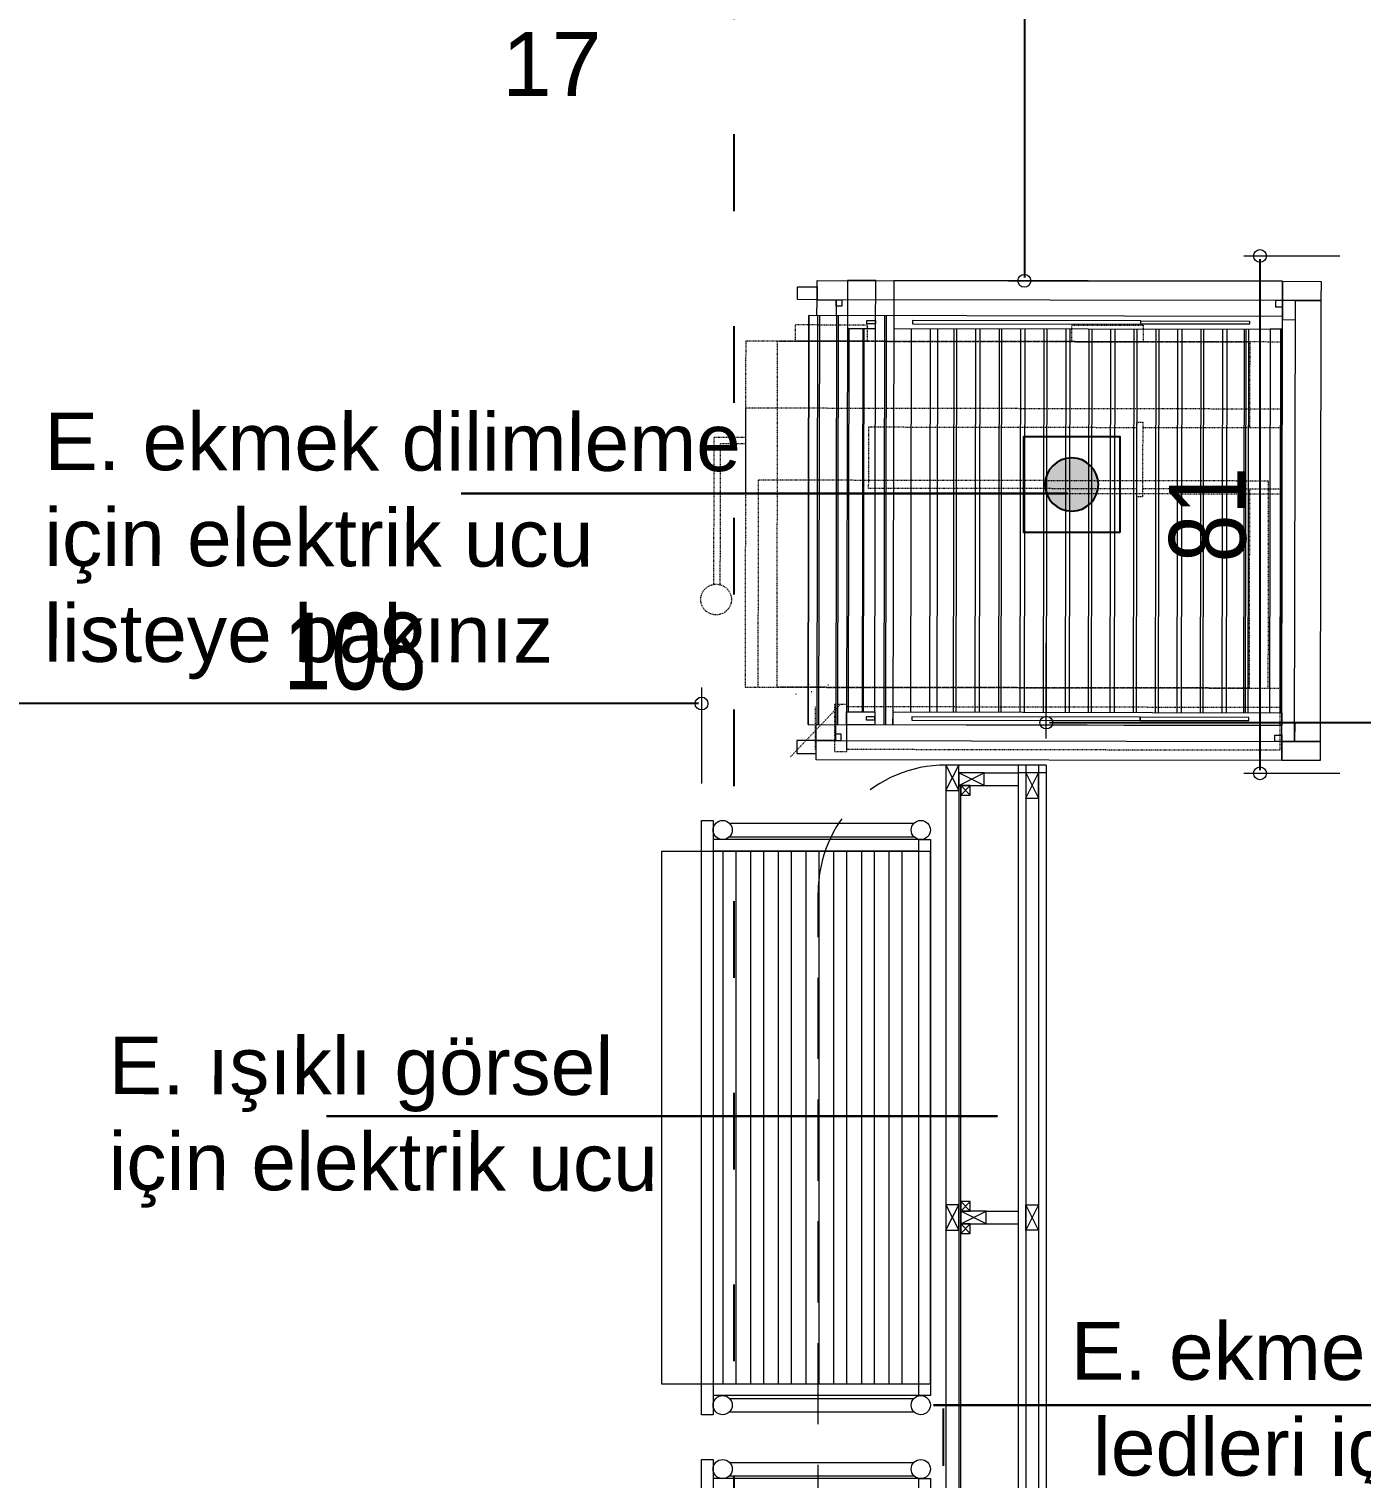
# Model space of a CAD drawing. Header units: millimetres. Extents: x 54215 to 67697, y 23496 to 56611.
# Drawn here: x 57368.1 to 57576.5, y 47074.7 to 47301.4 of the extents above; entities that cross this region are included whole.
import ezdxf

# ---------------------------------------------------------------- set-up
doc = ezdxf.new("R2010")
doc.units = ezdxf.units.MM
for name, pattern in [('ACAD_ISO03W100', [30, 12, -18]), ('ACAD_ISO07W100', [3, 0, -3]), ('DASHED', [19.05, 12.7, -6.35]), ('MERDIZ', [0.175, 0.1, -0.075])]:
    doc.linetypes.add(name, pattern=pattern)
for name, color, linetype, lineweight in [('- 0.25', 43, 'Continuous', 25), ('Kıtc-014 Elk Tes İşaretler', 1, 'Continuous', 25), ('no3_ahsap gorunus on ince', 32, 'Continuous', 13), ('no3_ahşap gorunus on kalın', 22, 'Continuous', 15), ('no3_cam kesit arka', 141, 'Continuous', 18), ('no3_duvar kaplama', 8, 'Continuous', 0), ('no3_kutu profil gorunus', 8, 'Continuous', 0), ('no3_kutuprofil kesit', 74, 'Continuous', 18), ('no3_ölçü tefriş', 252, 'Continuous', 0), ('t_elektrik', 1, 'Continuous', 30), ('t_yazı', 154, 'Continuous', 25), ('YT- ekipman', 4, 'Continuous', 20), ('ölçü', 4, 'Continuous', 13)]:
    doc.layers.add(name, color=color, linetype=linetype, lineweight=lineweight)
doc.layers.add('0 rölöve', color=7, linetype='Continuous', true_color=0xf1380e)
doc.layers.add('no3_alçıpan kesit', color=7, linetype='Continuous', lineweight=20, true_color=0xf5003d)
doc.styles.add('olcu', font='arial.ttf', dxfattribs={"width": 0.8})
doc.styles.get("Standard").update_dxf_attribs({"font": 'arial.ttf'})
doc.dimstyles.new('tufan', dxfattribs={"dimtxt": 12, "dimasz": 0.5, "dimexe": 1.25, "dimexo": 0.625, "dimgap": 2, "dimtad": 1, "dimdec": 0, "dimzin": 1, "dimtxsty": 'olcu', "dimblk1": 'sol', "dimblk2": 'sag', "dimsah": 1, "dimcen": 0, "dimse1": 1, "dimse2": 1, "dimclrd": 256, "dimclrt": 256, "dimadec": 0, "dimazin": 0, "dimtfac": 1, "dimtdec": 0, "dimtix": 1, "dimtmove": 0, "dimatfit": 2, "dimldrblk": 'NONE', "dimfxl": 1.25, "dimarcsym": 0})

# ---------------------------------------------------------------- blocks, each defined once
blk = doc.blocks.new('br-2')
for p, q in [((19.76, 70.59), (79.76, 70.59)), ((19.76, 70.17), (79.76, 70.17)), ((19.76, 69.88), (79.76, 69.88)), ((19.76, 67.17), (79.76, 67.17)), ((19.76, 66.49), (79.76, 66.49)), ((19.76, 63.54), (79.76, 63.54)), ((19.76, 63.12), (79.76, 63.12)), ((19.76, 60.12), (79.76, 60.12)), ((19.76, 59.48), (79.76, 59.48)), ((19.76, 56.53), (79.76, 56.53)), ((19.76, 56.07), (79.76, 56.07)), ((19.76, 53.08), (79.76, 53.08)), ((19.76, 52.65), (79.76, 52.65)), ((19.76, 49.66), (79.76, 49.66)), ((19.76, 48.98), (79.76, 48.98)), ((19.76, 46.03), (79.76, 46.03)), ((19.76, 45.61), (79.76, 45.61)), ((19.76, 42.61), (79.76, 42.61)), ((19.76, 41.97), (79.76, 41.97)), ((19.76, 39.02), (79.76, 39.02)), ((19.76, 38.56), (79.76, 38.56)), ((19.76, 35.56), (79.76, 35.56)), ((19.76, 34.88), (79.76, 34.88)), ((19.76, 31.93), (79.76, 31.93)), ((19.76, 31.55), (79.76, 31.55)), ((19.76, 28.55), (79.76, 28.55)), ((19.76, 27.83), (79.76, 27.83)), ((19.76, 24.88), (79.76, 24.88)), ((19.76, 24.46), (79.76, 24.46)), ((79.76, 21.98), (19.75, 21.98)), ((19.76, 20.78), (79.76, 20.78)), ((79.76, 17.82), (19.75, 17.82)), ((17.76, 15.05), (81.76, 15.05)), ((17.76, 13.89), (81.76, 13.89)), ((17.76, 13.61), (81.76, 13.61)), ((79.76, 12.23), (19.76, 12.23)), ((19.76, 10.37), (79.76, 10.37)), ((19.76, 10.32), (79.76, 10.32)), ((79.76, 10.3), (19.76, 10.3)), ((19.76, 8.03), (79.76, 8.03)), ((19.76, 7.8), (79.76, 7.8)), ((17.76, 6.37), (81.76, 6.37)), ((17.76, 6.09), (81.76, 6.09)), ((17.76, 3.42), (81.76, 3.42)), ((17.76, 3.14), (81.76, 3.14)), ((81.76, 1.77), (17.76, 1.77))]:
    blk.add_line(p, q)
at = {"linetype": 'MERDIZ'}
for p, q in [((78.73, 6.68), (86.85, -1.02)), ((85.65, 2.92), (78.91, 2.92)), ((36.83, -8.1), (36.83, -13.06)), ((37.83, -8.1), (37.83, -12.06)), ((36.83, -13.06), (59.85, -13.06)), ((37.83, -12.06), (59.89, -12.06)), ((37.83, -13.06), (59.85, -13.06))]:
    blk.add_line(p, q, dxfattribs=at)
at = {"color": 9, "linetype": 'ACAD_ISO07W100', "ltscale": 6}
for p, q in [((75.43, 1.82), (76.63, 2.34)), ((76.63, 2.34), (77.01, -0.15)), ((77.01, -0.15), (75.43, 1.82))]:
    blk.add_line(p, q, dxfattribs=at)
for points in [[(12.26, 81.9), (15.26, 81.9), (15.26, 75.9), (12.26, 75.9)], [(15.26, 81.9), (84.26, 81.9), (84.26, 77.9), (15.26, 77.9)], [(84.26, 81.9), (87.26, 81.9), (87.26, 75.9), (84.26, 75.9)], [(18.26, 77.9), (15.26, 77.9), (15.26, 75.9), (18.26, 75.9)], [(81.26, 77.9), (84.26, 77.9), (84.26, 75.9), (81.26, 75.9)], [(12.26, 75.9), (15.26, 75.9), (15.26, 3.05), (12.26, 3.05)], [(19.77, 75.9), (12.26, 75.9), (12.26, 15.05), (19.77, 15.05)], [(16.26, 75.9), (15.26, 75.9), (15.26, 74.79), (16.26, 74.79)], [(17.76, 1.77), (81.76, 1.77), (81.76, 75.9), (17.76, 75.9)], [(19.76, 73.98), (79.76, 73.98), (79.76, 75.9), (19.76, 75.9)], [(79.76, 75.9), (81.76, 75.9), (81.76, 15.05), (79.76, 15.05)], [(83.26, 75.9), (84.26, 75.9), (84.26, 74.79), (83.26, 74.79)], [(84.26, 75.9), (87.26, 75.9), (87.26, 3.05), (84.26, 3.05)], [(18.49, 70.71), (18.99, 70.71), (18.99, 53.73), (18.49, 53.73)], [(80.52, 53.73), (81.02, 53.73), (81.02, 70.71), (80.52, 70.71)], [(18.99, 53.73), (18.49, 53.73), (18.49, 18.01), (18.99, 18.01)], [(80.52, 18.01), (81.02, 18.01), (81.02, 53.73), (80.52, 53.73)], [(19.76, 12.23), (12.26, 12.23), (12.26, 7.8), (19.76, 7.8)], [(19.02, 10.85), (18.52, 10.85), (18.52, 12.23), (19.02, 12.23)], [(79.76, 12.23), (81.76, 12.23), (81.76, 7.8), (79.76, 7.8)], [(80.5, 10.85), (81, 10.85), (81, 12.23), (80.5, 12.23)], [(16.26, 6.05), (15.26, 6.05), (15.26, 6.93), (16.26, 6.93)], [(83.26, 6.05), (84.26, 6.05), (84.26, 6.93), (83.26, 6.93)], [(15.26, 6.05), (17.76, 6.05), (17.76, 3.05), (15.26, 3.05)], [(84.26, 3.05), (81.76, 3.05), (81.76, 6.05), (84.26, 6.05)], [(15.26, 0), (13.26, 0), (13.26, 3.05), (15.26, 3.05)], [(84.26, 0), (86.26, 0), (86.26, 3.05), (84.26, 3.05)]]:
    blk.add_lwpolyline(points, close=True)
for points in [[(79.76, 75.8), (19.76, 75.8)], [(19.76, 75.57), (79.76, 75.57)]]:
    blk.add_lwpolyline(points)
at = {"linetype": 'MERDIZ'}
for points in [[(21.76, 75.76), (21.76, -8.1), (45.52, -8.1), (45.52, 75.76)], [(32.26, 75.76), (32.26, -8.1), (75.92, -8.1), (75.92, 75.76)], [(78.91, 75.57), (85.65, 75.57), (85.65, 7.82), (78.91, 7.82)], [(43.52, 73.76), (43.52, -6.1), (75.92, -6.1), (75.92, 73.76)], [(21.76, 54.11), (21.76, 42.91), (19.17, 42.91), (19.17, 54.11)], [(46.03, 54.04), (46.03, 53.12), (34.35, 53.12), (34.35, 54.04)], [(21.76, 10.89), (21.76, -0.3), (19.17, -0.3), (19.17, 10.89)], [(85.95, 7.82), (78.61, 7.82), (78.61, 5.92), (85.95, 5.92)]]:
    blk.add_lwpolyline(points, close=True, dxfattribs=at)
for points in [[(35.16, 54.04), (35.16, 75.76), (44.77, 75.76), (44.77, 54.04)], [(44.77, 70.76), (75.92, 70.76), (75.92, -3.1), (21.76, -3.1), (21.76, 70.76), (35.16, 70.76)], [(44.77, 53.12), (44.77, 11.18), (35.16, 11.18), (35.16, 53.12)]]:
    blk.add_lwpolyline(points, dxfattribs=at)
blk.add_circle((62.21, -12.66), 2.4, dxfattribs=at)
at = {"color": 9, "linetype": 'ACAD_ISO07W100', "ltscale": 6}
blk.add_ellipse((85.65, 5.04), major_axis=(-7.13, 7.13), ratio=1, start_param=0.79665, end_param=1.084109, dxfattribs=at)
blk = doc.blocks.new('sol')
at = {"layer": 'ölçü'}
blk.add_line((0, 5), (0, -25), dxfattribs=at)
blk.add_circle((0, 0), 2, dxfattribs=at)
blk = doc.blocks.new('sag')
at = {"layer": 'ölçü'}
blk.add_line((0, -5), (0, 25), dxfattribs=at)
blk.add_circle((0, 0), 2, dxfattribs=at)
blk = doc.blocks.new('*D422')
at = {"layer": 'Defpoints', "color": 0, "transparency": 16777216}
for p in [(57364.86, 47208.39), (57364.86, 47195.87), (57473.29, 47177.57, -2)]:
    blk.add_point(p, dxfattribs=at)
at = {"layer": 'no3_ölçü tefriş', "lineweight": -2, "transparency": 16777216}
blk.add_line((57472.79, 47195.87), (57365.36, 47195.87), dxfattribs=at)
at = {"layer": 'no3_ölçü tefriş', "lineweight": -2, "transparency": 16777216, "xscale": 0.5, "yscale": 0.5, "zscale": 0.5, "rotation": 180}
blk.add_blockref('sag', (57364.86, 47195.87), dxfattribs=at)
at = {"layer": 'no3_ölçü tefriş', "lineweight": -2, "transparency": 16777216, "xscale": 0.5, "yscale": 0.5, "zscale": 0.5}
blk.add_blockref('sol', (57473.29, 47195.87), dxfattribs=at)
at = {"layer": 'no3_ölçü tefriş', "transparency": 16777216, "insert": (57419.08, 47203.99), "char_height": 12, "attachment_point": 5, "style": 'olcu'}
blk.add_mtext('108', dxfattribs=at)
blk = doc.blocks.new('_None')
blk = doc.blocks.new('*D424')
at = {"layer": 'Defpoints', "color": 0, "transparency": 16777216}
for p in [(57650.57, 47192.89), (57527.23, 47186.25), (57650.57, 47184.95)]:
    blk.add_point(p, dxfattribs=at)
at = {"layer": 'no3_ölçü tefriş', "lineweight": -2, "transparency": 16777216}
blk.add_line((57527.73, 47192.89), (57650.07, 47192.89), dxfattribs=at)
at = {"layer": 'no3_ölçü tefriş', "lineweight": -2, "transparency": 16777216, "xscale": 0.5, "yscale": 0.5, "zscale": 0.5, "rotation": 180}
blk.add_blockref('sol', (57527.23, 47192.89), dxfattribs=at)
at = {"layer": 'no3_ölçü tefriş', "lineweight": -2, "transparency": 16777216, "xscale": 0.5, "yscale": 0.5, "zscale": 0.5}
blk.add_blockref('sag', (57650.57, 47192.89), dxfattribs=at)
at = {"layer": 'no3_ölçü tefriş', "transparency": 16777216, "insert": (57588.9, 47201.02), "char_height": 12, "attachment_point": 5, "style": 'olcu'}
blk.add_mtext('123', dxfattribs=at)
blk = doc.blocks.new('*D425')
at = {"layer": 'Defpoints', "color": 0, "transparency": 16777216}
for p in [(57374.86, 47265.92), (57560.66, 47184.95), (57659.83, 47184.95)]:
    blk.add_point(p, dxfattribs=at)
at = {"layer": 'no3_ölçü tefriş', "lineweight": -2, "transparency": 16777216}
blk.add_line((57560.66, 47265.42), (57560.66, 47185.45), dxfattribs=at)
at = {"layer": 'no3_ölçü tefriş', "lineweight": -2, "transparency": 16777216, "xscale": 0.5, "yscale": 0.5, "zscale": 0.5}
for name, p, rotation in [('sol', (57560.66, 47265.92), 90), ('sag', (57560.66, 47184.95), 270)]:
    blk.add_blockref(name, p, dxfattribs=dict(at, rotation=rotation))
at = {"layer": 'no3_ölçü tefriş', "transparency": 16777216, "insert": (57552.53, 47225.43), "char_height": 12, "attachment_point": 5, "rotation": 90, "style": 'olcu'}
blk.add_mtext('81', dxfattribs=at)
blk = doc.blocks.new('plan girişblok')
at = {"layer": 'no3_alçıpan kesit'}
for p, q in [((4868.47, 2954.26), (4854.77, 2954.26)), ((4864.07, 2954.26), (4864.07, 2745.46)), ((4868.47, 2953.06), (4864.07, 2953.06)), ((4865.27, 2954.26), (4865.27, 2745.46)), ((4867.27, 2954.26), (4867.27, 2745.46)), ((4868.47, 2954.26), (4868.47, 2744.26))]:
    blk.add_line(p, q, dxfattribs=at)
at = {"layer": 'no3_cam kesit arka'}
blk.add_lwpolyline([(4854.77, 2950.96), (4854.77, 2815.96), (4855.07, 2815.96), (4855.07, 2950.96)], close=True, dxfattribs=at)
at = {"layer": 'no3_duvar kaplama'}
for p, q in [((4852.77, 2950.26), (4852.77, 2885.46)), ((4859.07, 2884.46), (4864.07, 2884.46)), ((4859.07, 2882.46), (4864.07, 2882.46)), ((4852.77, 2881.46), (4852.77, 2816.86))]:
    blk.add_line(p, q, dxfattribs=at)
at = {"layer": 'no3_duvar kaplama', "linetype": 'DASHED'}
blk.add_line((4832.77, 2603.46), (4832.77, 2934.26), dxfattribs=at)
blk.add_arc((4852.77, 2934.26), 20, 90, 180, dxfattribs=at)
at = {"layer": 'no3_kutu profil gorunus'}
for p, q in [((4858.77, 2953.06), (4864.07, 2953.06)), ((4858.77, 2951.06), (4864.07, 2951.06))]:
    blk.add_line(p, q, dxfattribs=at)
at = {"layer": 'no3_kutuprofil kesit'}
for p, q in [((4852.77, 2950.26), (4854.77, 2954.26)), ((4852.77, 2954.26), (4854.77, 2950.26)), ((4858.77, 2951.06), (4854.77, 2953.06)), ((4854.77, 2951.06), (4858.77, 2953.06)), ((4865.27, 2949.06), (4867.27, 2953.06)), ((4865.27, 2953.06), (4867.27, 2949.06)), ((4855.07, 2949.56), (4856.57, 2951.06)), ((4856.57, 2949.56), (4855.07, 2951.06)), ((4852.77, 2881.46), (4854.77, 2885.46)), ((4852.77, 2885.46), (4854.77, 2881.46)), ((4855.07, 2884.46), (4856.57, 2885.96)), ((4856.57, 2884.46), (4855.07, 2885.96)), ((4859.07, 2882.46), (4855.07, 2884.46)), ((4855.07, 2882.46), (4859.07, 2884.46)), ((4867.27, 2881.46), (4865.27, 2885.46)), ((4867.27, 2885.46), (4865.27, 2881.46)), ((4855.07, 2880.96), (4856.57, 2882.46)), ((4856.57, 2880.96), (4855.07, 2882.46))]:
    blk.add_line(p, q, dxfattribs=at)
for points in [[(4854.77, 2954.26), (4852.77, 2954.26), (4852.77, 2950.26), (4854.77, 2950.26)], [(4854.77, 2953.06), (4854.77, 2951.06), (4858.77, 2951.06), (4858.77, 2953.06)], [(4867.27, 2953.06), (4865.27, 2953.06), (4865.27, 2949.06), (4867.27, 2949.06)], [(4855.07, 2949.56), (4856.57, 2949.56), (4856.57, 2951.06), (4855.07, 2951.06)], [(4854.77, 2885.46), (4852.77, 2885.46), (4852.77, 2881.46), (4854.77, 2881.46)], [(4855.07, 2884.46), (4856.57, 2884.46), (4856.57, 2885.96), (4855.07, 2885.96)], [(4855.07, 2884.46), (4855.07, 2882.46), (4859.07, 2882.46), (4859.07, 2884.46)], [(4865.27, 2885.46), (4867.27, 2885.46), (4867.27, 2881.46), (4865.27, 2881.46)], [(4855.07, 2880.96), (4856.57, 2880.96), (4856.57, 2882.46), (4855.07, 2882.46)]]:
    blk.add_lwpolyline(points, close=True, dxfattribs=at)
at = {"layer": 't_yazı', "insert": (4783.32, 3058.95), "char_height": 10, "width": 307.9126, "attachment_point": 7}
blk.add_mtext('17', dxfattribs=at)
blk = doc.blocks.new('*D430')
at = {"layer": 'Defpoints', "color": 0, "transparency": 16777216}
for p in [(57522.37, 47360.03), (57522.37, 47262.02), (57523.8, 47262.02)]:
    blk.add_point(p, dxfattribs=at)
at = {"layer": 'no3_ölçü tefriş', "lineweight": -2, "transparency": 16777216}
blk.add_line((57523.8, 47359.53), (57523.8, 47262.52), dxfattribs=at)
at = {"layer": 'no3_ölçü tefriş', "lineweight": -2, "transparency": 16777216, "xscale": 0.5, "yscale": 0.5, "zscale": 0.5}
for name, p, rotation in [('sol', (57523.8, 47360.03), 90), ('sag', (57523.8, 47262.02), 270)]:
    blk.add_blockref(name, p, dxfattribs=dict(at, rotation=rotation))
at = {"layer": 'no3_ölçü tefriş', "transparency": 16777216, "insert": (57515.68, 47311.02), "char_height": 12, "attachment_point": 5, "rotation": 90, "style": 'olcu'}
blk.add_mtext('98', dxfattribs=at)
blk = doc.blocks.new('ekmekrafıüstttt')
at = {"layer": 'no3_ahşap gorunus on kalın'}
for p, q in [((1429.43, 4409.46), (1429.43, 4377.26)), ((1431.23, 4409.46), (1431.23, 4377.26)), ((1514.63, 4409.46), (1514.63, 4377.26)), ((1516.43, 4409.46), (1516.43, 4377.26))]:
    blk.add_line(p, q, dxfattribs=at)
for points in [[(1429.43, 4411.26), (1516.43, 4411.26), (1516.43, 4409.46), (1429.43, 4409.46)], [(1426.43, 4377.26), (1519.43, 4377.26), (1519.43, 4375.46), (1426.43, 4375.46)]]:
    blk.add_lwpolyline(points, close=True, dxfattribs=at)
at = {"layer": 'no3_duvar kaplama'}
for p, q in [((1431.23, 4406.79, 2), (1514.63, 4406.79, 2)), ((1431.23, 4404.79, 2), (1514.63, 4404.79, 2)), ((1431.23, 4402.46, 2), (1514.63, 4402.46, 2)), ((1431.23, 4400.47, 2), (1514.63, 4400.47, 2)), ((1431.23, 4398.13, 2), (1514.63, 4398.13, 2)), ((1431.23, 4396.13, 2), (1514.63, 4396.13, 2)), ((1431.23, 4393.8, 2), (1514.63, 4393.8, 2)), ((1431.23, 4391.8, 2), (1514.63, 4391.8, 2)), ((1431.23, 4389.47, 2), (1514.63, 4389.47, 2)), ((1431.23, 4387.47, 2), (1514.63, 4387.47, 2)), ((1431.23, 4385.14, 2), (1514.63, 4385.14, 2)), ((1431.23, 4383.14, 2), (1514.63, 4383.14, 2)), ((1431.23, 4380.81, 2), (1514.63, 4380.81, 2)), ((1431.23, 4378.81, 2), (1514.63, 4378.81, 2))]:
    blk.add_line(p, q, dxfattribs=at)
at = {"layer": 'no3_kutuprofil kesit'}
for p, q in [((1426.88, 4379.83), (1426.88, 4408.68)), ((1428.98, 4379.83), (1428.98, 4408.68)), ((1516.88, 4379.83), (1516.88, 4408.68)), ((1518.98, 4379.83), (1518.98, 4408.68))]:
    blk.add_line(p, q, dxfattribs=at)
for centre in [(1427.93, 4409.76), (1517.93, 4409.76), (1427.93, 4378.76), (1517.93, 4378.76)]:
    blk.add_circle(centre, 1.5, dxfattribs=at)
blk = doc.blocks.new('A$C53525628')
at = {"layer": 'Kıtc-014 Elk Tes İşaretler'}
h = blk.add_hatch(color=256, dxfattribs=at)
edge = h.paths.add_edge_path()
edge.add_arc((7.5, 7.5), 4.17, 0, 360)
blk.add_lwpolyline([(0, 0), (15, 0), (15, 15), (0, 15)], close=True, dxfattribs=at)
blk.add_circle((7.5, 7.5), 4.17, dxfattribs=at)

msp = doc.modelspace()

# ---------------------------------------------------------------- linework, layer by layer
at = {"layer": '- 0.25', "linetype": 'ACAD_ISO03W100'}
msp.add_line((57478.335, 47554.945), (57478.335, 46770.445), dxfattribs=at)
at = {"layer": '0 rölöve'}
msp.add_line((57511.085, 47085.575, -2), (57511.085, 47076.575, -2), dxfattribs=at)
at = {"layer": 'no3_ahsap gorunus on ince', "elevation": -2}
msp.add_lwpolyline([(57509.085, 47089.375), (57467.085, 47089.375), (57467.085, 47172.775), (57509.085, 47172.775)], close=True, dxfattribs=at)
at = {"layer": 't_elektrik'}
for p, q in [((57435.687, 47228.751), (57530.547, 47228.751)), ((57519.606, 47131.302), (57414.628, 47131.302)), ((57509.585, 47086.075, -2), (57625.274, 47086.075, -2))]:
    msp.add_line(p, q, dxfattribs=at)

# ---------------------------------------------------------------- block references
at = {"layer": '0 rölöve'}
msp.add_blockref('plan girişblok', (52658.765, 44231.986), dxfattribs=at)
at = {"layer": '0 rölöve', "rotation": 270}
for p in [(53097.829, 48604.006, -2), (53097.829, 48504.006, -2)]:
    msp.add_blockref('ekmekrafıüstttt', p, dxfattribs=at)
at = {"layer": 't_elektrik', "xscale": -1.000359529411069, "yscale": 1.000359529411069, "zscale": 1.000359529411069}
msp.add_blockref('A$C53525628', (57538.712, 47222.637), dxfattribs=at)
at = {"layer": 'YT- ekipman', "ltscale": 2, "rotation": 269.9000680892686}
msp.add_blockref('br-2', (57488.336, 47274.334), dxfattribs=at)

# ---------------------------------------------------------------- texts
at = {"layer": 't_elektrik', "char_height": 9, "width": 385.55893, "attachment_point": 1, "rotation": 359.90819}
for s, insert in [('E. ekmek dilimleme\\Piçin elektrik ucu\\Plisteye bakınız', (57370.469, 47241.415, 0.001)), ('E. ışıklı görsel \\Piçin elektrik ucu', (57380.534, 47143.751, 0.001)), ('E. ekmek  dolabı raf\\P ledleri için uc birakınız', (57531.074, 47099.084, 0.001))]:
    msp.add_mtext(s, dxfattribs=dict(at, insert=insert))

# ---------------------------------------------------------------- dimensions: what is measured, and where the dimension line sits
at = {"layer": 'no3_ölçü tefriş'}
dim = msp.add_aligned_dim(p1=(57522.374, 47360.031), p2=(57522.374, 47262.017), distance=1.429, dimstyle='tufan', dxfattribs=at)
dim.commit()
dim.dimension.update_dxf_attribs({"geometry": '*D430', "text_midpoint": (57515.676, 47311.024)})
dim = msp.add_linear_dim(base=(57560.659, 47184.945), p1=(57374.865, 47265.918), p2=(57659.835, 47184.945), angle=90, dimstyle='tufan', dxfattribs=at)
dim.commit()
dim.dimension.update_dxf_attribs({"geometry": '*D425', "text_midpoint": (57552.532, 47225.432)})
for base, p1, p2, picture, middle in [((57364.865, 47195.867), (57473.285, 47177.575, -2), (57364.865, 47208.388), '*D422', (57419.075, 47203.993)), ((57650.573, 47192.885), (57527.235, 47186.245), (57650.573, 47184.945), '*D424', (57588.904, 47201.016))]:
    dim = msp.add_linear_dim(base=base, p1=p1, p2=p2, dimstyle='tufan', dxfattribs=at)
    dim.commit()
    dim.dimension.update_dxf_attribs({"geometry": picture, "text_midpoint": middle})

doc.saveas('drawing.dxf')
